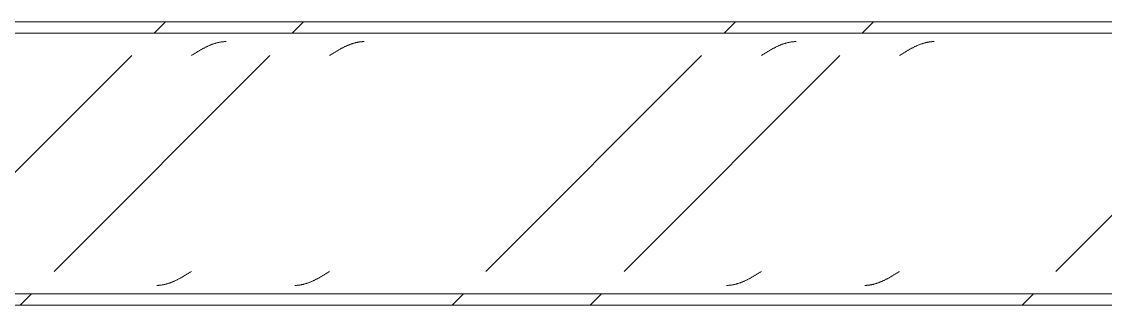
# Model space of a CAD drawing. Header units: centimetres. Extents: x -6111 to 13767, y -285 to 1600.
# Drawn here: x -5040.8 to -4945.2, y 529 to 554 of the extents above; entities that cross this region are included whole.
import ezdxf

# ---------------------------------------------------------------- set-up
doc = ezdxf.new("R2010")
doc.units = ezdxf.units.CM
doc.layers.add('S-BEAM', color=7, linetype='Continuous', lineweight=9)
pattern_1 = [(45, (0, 0), (-25.14472, 25.14472), []), (45, (0, 38.1), (-25.14472, 25.14472), [])]

# ---------------------------------------------------------------- blocks, each defined once
blk = doc.blocks.new('FP_5-Elevación Eje 1')
at = {"layer": 'S-BEAM', "color": 9, "true_color": 0xc0c0c0}
for p, q in [((-5024.724, 551.677), (-5024.676, 551.703)), ((-5024.676, 551.703), (-5024.627, 551.727)), ((-5024.627, 551.727), (-5024.579, 551.752)), ((-5024.579, 551.752), (-5024.53, 551.776)), ((-5024.53, 551.776), (-5024.481, 551.799)), ((-5024.481, 551.799), (-5024.433, 551.822)), ((-5024.433, 551.822), (-5024.384, 551.845)), ((-5024.384, 551.845), (-5024.336, 551.867)), ((-5024.336, 551.867), (-5024.287, 551.889)), ((-5024.287, 551.889), (-5024.238, 551.91)), ((-5024.238, 551.91), (-5024.19, 551.93)), ((-5024.19, 551.93), (-5024.141, 551.95)), ((-5024.141, 551.95), (-5024.093, 551.97)), ((-5024.093, 551.97), (-5024.044, 551.989)), ((-5024.044, 551.989), (-5023.995, 552.007)), ((-5023.995, 552.007), (-5023.947, 552.024)), ((-5023.947, 552.024), (-5023.898, 552.042)), ((-5023.898, 552.042), (-5023.85, 552.058)), ((-5023.85, 552.058), (-5023.801, 552.074)), ((-5023.801, 552.074), (-5023.753, 552.089)), ((-5023.753, 552.089), (-5023.704, 552.104)), ((-5023.704, 552.104), (-5023.655, 552.117)), ((-5023.655, 552.117), (-5023.607, 552.131)), ((-5023.607, 552.131), (-5023.558, 552.143)), ((-5023.558, 552.143), (-5023.51, 552.155)), ((-5023.51, 552.155), (-5023.461, 552.166)), ((-5023.461, 552.166), (-5023.412, 552.177)), ((-5023.412, 552.177), (-5023.364, 552.187)), ((-5023.364, 552.187), (-5023.315, 552.196)), ((-5023.315, 552.196), (-5023.267, 552.204)), ((-5023.267, 552.204), (-5023.218, 552.212)), ((-5023.218, 552.212), (-5023.169, 552.219)), ((-5023.169, 552.219), (-5023.121, 552.225)), ((-5023.121, 552.225), (-5023.072, 552.23)), ((-5023.072, 552.23), (-5023.024, 552.235)), ((-5023.024, 552.235), (-5022.975, 552.239)), ((-5022.975, 552.239), (-5022.926, 552.243)), ((-5022.926, 552.243), (-5022.878, 552.245)), ((-5022.878, 552.245), (-5022.829, 552.247)), ((-5022.829, 552.247), (-5022.781, 552.248)), ((-5012.535, 551.677), (-5012.486, 551.703)), ((-5012.486, 551.703), (-5012.438, 551.727)), ((-5012.438, 551.727), (-5012.389, 551.752)), ((-5012.389, 551.752), (-5012.341, 551.776)), ((-5012.341, 551.776), (-5012.292, 551.799)), ((-5012.292, 551.799), (-5012.243, 551.822)), ((-5012.243, 551.822), (-5012.195, 551.845)), ((-5012.195, 551.845), (-5012.146, 551.867)), ((-5012.146, 551.867), (-5012.098, 551.889)), ((-5012.098, 551.889), (-5012.049, 551.91)), ((-5012.049, 551.91), (-5012, 551.93)), ((-5012, 551.93), (-5011.952, 551.95)), ((-5011.952, 551.95), (-5011.903, 551.97)), ((-5011.903, 551.97), (-5011.855, 551.989)), ((-5011.855, 551.989), (-5011.806, 552.007)), ((-5011.806, 552.007), (-5011.757, 552.024)), ((-5011.757, 552.024), (-5011.709, 552.042)), ((-5011.709, 552.042), (-5011.66, 552.058)), ((-5011.66, 552.058), (-5011.612, 552.074)), ((-5011.612, 552.074), (-5011.563, 552.089)), ((-5011.563, 552.089), (-5011.514, 552.104)), ((-5011.514, 552.104), (-5011.466, 552.117)), ((-5011.466, 552.117), (-5011.417, 552.131)), ((-5011.417, 552.131), (-5011.369, 552.143)), ((-5011.369, 552.143), (-5011.32, 552.155)), ((-5011.32, 552.155), (-5011.271, 552.166)), ((-5011.271, 552.166), (-5011.223, 552.177)), ((-5011.223, 552.177), (-5011.174, 552.187)), ((-5011.174, 552.187), (-5011.126, 552.196)), ((-5011.126, 552.196), (-5011.077, 552.204)), ((-5011.077, 552.204), (-5011.029, 552.212)), ((-5011.029, 552.212), (-5010.98, 552.219)), ((-5010.98, 552.219), (-5010.931, 552.225)), ((-5010.931, 552.225), (-5010.883, 552.23)), ((-5010.883, 552.23), (-5010.834, 552.235)), ((-5010.834, 552.235), (-5010.786, 552.239)), ((-5010.786, 552.239), (-5010.737, 552.243)), ((-5010.737, 552.243), (-5010.688, 552.245)), ((-5010.688, 552.245), (-5010.64, 552.247)), ((-5010.64, 552.247), (-5010.591, 552.248)), ((-4974.435, 551.677), (-4974.386, 551.703)), ((-4974.386, 551.703), (-4974.338, 551.727)), ((-4974.338, 551.727), (-4974.289, 551.752)), ((-4974.289, 551.752), (-4974.241, 551.776)), ((-4974.241, 551.776), (-4974.192, 551.799)), ((-4974.192, 551.799), (-4974.143, 551.822)), ((-4974.143, 551.822), (-4974.095, 551.845)), ((-4974.095, 551.845), (-4974.046, 551.867)), ((-4974.046, 551.867), (-4973.998, 551.889)), ((-4973.998, 551.889), (-4973.949, 551.91)), ((-4973.949, 551.91), (-4973.9, 551.93)), ((-4973.9, 551.93), (-4973.852, 551.95)), ((-4973.852, 551.95), (-4973.803, 551.97)), ((-4973.803, 551.97), (-4973.755, 551.989)), ((-4973.755, 551.989), (-4973.706, 552.007)), ((-4973.706, 552.007), (-4973.657, 552.024)), ((-4973.657, 552.024), (-4973.609, 552.042)), ((-4973.609, 552.042), (-4973.56, 552.058)), ((-4973.56, 552.058), (-4973.512, 552.074)), ((-4973.512, 552.074), (-4973.463, 552.089)), ((-4973.463, 552.089), (-4973.414, 552.104)), ((-4973.414, 552.104), (-4973.366, 552.117)), ((-4973.366, 552.117), (-4973.317, 552.131)), ((-4973.317, 552.131), (-4973.269, 552.143)), ((-4973.269, 552.143), (-4973.22, 552.155)), ((-4973.22, 552.155), (-4973.171, 552.166)), ((-4973.171, 552.166), (-4973.123, 552.177)), ((-4973.123, 552.177), (-4973.074, 552.187)), ((-4973.074, 552.187), (-4973.026, 552.196)), ((-4973.026, 552.196), (-4972.977, 552.204)), ((-4972.977, 552.204), (-4972.929, 552.212)), ((-4972.929, 552.212), (-4972.88, 552.219)), ((-4972.88, 552.219), (-4972.831, 552.225)), ((-4972.831, 552.225), (-4972.783, 552.23)), ((-4972.783, 552.23), (-4972.734, 552.235)), ((-4972.734, 552.235), (-4972.686, 552.239)), ((-4972.686, 552.239), (-4972.637, 552.243)), ((-4972.637, 552.243), (-4972.588, 552.245)), ((-4972.588, 552.245), (-4972.54, 552.247)), ((-4972.54, 552.247), (-4972.491, 552.248)), ((-4962.246, 551.677), (-4962.197, 551.703)), ((-4962.197, 551.703), (-4962.148, 551.727)), ((-4962.148, 551.727), (-4962.1, 551.752)), ((-4962.1, 551.752), (-4962.051, 551.776)), ((-4962.051, 551.776), (-4962.003, 551.799)), ((-4962.003, 551.799), (-4961.954, 551.822)), ((-4961.954, 551.822), (-4961.905, 551.845)), ((-4961.905, 551.845), (-4961.857, 551.867)), ((-4961.857, 551.867), (-4961.808, 551.889)), ((-4961.808, 551.889), (-4961.76, 551.91)), ((-4961.76, 551.91), (-4961.711, 551.93)), ((-4961.711, 551.93), (-4961.662, 551.95)), ((-4961.662, 551.95), (-4961.614, 551.97)), ((-4961.614, 551.97), (-4961.565, 551.989)), ((-4961.565, 551.989), (-4961.517, 552.007)), ((-4961.517, 552.007), (-4961.468, 552.024)), ((-4961.468, 552.024), (-4961.419, 552.042)), ((-4961.419, 552.042), (-4961.371, 552.058)), ((-4961.371, 552.058), (-4961.322, 552.074)), ((-4961.322, 552.074), (-4961.274, 552.089)), ((-4961.274, 552.089), (-4961.225, 552.104)), ((-4961.225, 552.104), (-4961.176, 552.117)), ((-4961.176, 552.117), (-4961.128, 552.131)), ((-4961.128, 552.131), (-4961.079, 552.143)), ((-4961.079, 552.143), (-4961.031, 552.155)), ((-4961.031, 552.155), (-4960.982, 552.166)), ((-4960.982, 552.166), (-4960.933, 552.177)), ((-4960.933, 552.177), (-4960.885, 552.187)), ((-4960.885, 552.187), (-4960.836, 552.196)), ((-4960.836, 552.196), (-4960.788, 552.204)), ((-4960.788, 552.204), (-4960.739, 552.212)), ((-4960.739, 552.212), (-4960.69, 552.219)), ((-4960.69, 552.219), (-4960.642, 552.225)), ((-4960.642, 552.225), (-4960.593, 552.23)), ((-4960.593, 552.23), (-4960.545, 552.235)), ((-4960.545, 552.235), (-4960.496, 552.239)), ((-4960.496, 552.239), (-4960.448, 552.243)), ((-4960.448, 552.243), (-4960.399, 552.245)), ((-4960.399, 552.245), (-4960.35, 552.247)), ((-4960.35, 552.247), (-4960.302, 552.248)), ((-5025.842, 551.02), (-5025.794, 551.05)), ((-5025.794, 551.05), (-5025.745, 551.08)), ((-5025.745, 551.08), (-5025.696, 551.11)), ((-5025.696, 551.11), (-5025.648, 551.14)), ((-5025.648, 551.14), (-5025.599, 551.17)), ((-5025.599, 551.17), (-5025.551, 551.2)), ((-5025.551, 551.2), (-5025.502, 551.23)), ((-5025.502, 551.23), (-5025.453, 551.26)), ((-5025.453, 551.26), (-5025.405, 551.289)), ((-5025.405, 551.289), (-5025.356, 551.319)), ((-5025.356, 551.319), (-5025.308, 551.348)), ((-5025.308, 551.348), (-5025.259, 551.377)), ((-5025.259, 551.377), (-5025.21, 551.405)), ((-5025.21, 551.405), (-5025.162, 551.434)), ((-5025.162, 551.434), (-5025.113, 551.462)), ((-5025.113, 551.462), (-5025.065, 551.49)), ((-5025.065, 551.49), (-5025.016, 551.518)), ((-5025.016, 551.518), (-5024.967, 551.545)), ((-5024.967, 551.545), (-5024.919, 551.572)), ((-5024.919, 551.572), (-5024.87, 551.599)), ((-5024.87, 551.599), (-5024.822, 551.626)), ((-5024.822, 551.626), (-5024.773, 551.652)), ((-5024.773, 551.652), (-5024.724, 551.677)), ((-5013.653, 551.02), (-5013.604, 551.05)), ((-5013.604, 551.05), (-5013.556, 551.08)), ((-5013.556, 551.08), (-5013.507, 551.11)), ((-5013.507, 551.11), (-5013.458, 551.14)), ((-5013.458, 551.14), (-5013.41, 551.17)), ((-5013.41, 551.17), (-5013.361, 551.2)), ((-5013.361, 551.2), (-5013.313, 551.23)), ((-5013.313, 551.23), (-5013.264, 551.26)), ((-5013.264, 551.26), (-5013.215, 551.289)), ((-5013.215, 551.289), (-5013.167, 551.319)), ((-5013.167, 551.319), (-5013.118, 551.348)), ((-5013.118, 551.348), (-5013.07, 551.377)), ((-5013.07, 551.377), (-5013.021, 551.405)), ((-5013.021, 551.405), (-5012.972, 551.434)), ((-5012.972, 551.434), (-5012.924, 551.462)), ((-5012.924, 551.462), (-5012.875, 551.49)), ((-5012.875, 551.49), (-5012.827, 551.518)), ((-5012.827, 551.518), (-5012.778, 551.545)), ((-5012.778, 551.545), (-5012.729, 551.572)), ((-5012.729, 551.572), (-5012.681, 551.599)), ((-5012.681, 551.599), (-5012.632, 551.626)), ((-5012.632, 551.626), (-5012.584, 551.652)), ((-5012.584, 551.652), (-5012.535, 551.677)), ((-4975.553, 551.02), (-4975.504, 551.05)), ((-4975.504, 551.05), (-4975.456, 551.08)), ((-4975.456, 551.08), (-4975.407, 551.11)), ((-4975.407, 551.11), (-4975.358, 551.14)), ((-4975.358, 551.14), (-4975.31, 551.17)), ((-4975.31, 551.17), (-4975.261, 551.2)), ((-4975.261, 551.2), (-4975.213, 551.23)), ((-4975.213, 551.23), (-4975.164, 551.26)), ((-4975.164, 551.26), (-4975.115, 551.289)), ((-4975.115, 551.289), (-4975.067, 551.319)), ((-4975.067, 551.319), (-4975.018, 551.348)), ((-4975.018, 551.348), (-4974.97, 551.377)), ((-4974.97, 551.377), (-4974.921, 551.405)), ((-4974.921, 551.405), (-4974.872, 551.434)), ((-4974.872, 551.434), (-4974.824, 551.462)), ((-4974.824, 551.462), (-4974.775, 551.49)), ((-4974.775, 551.49), (-4974.727, 551.518)), ((-4974.727, 551.518), (-4974.678, 551.545)), ((-4974.678, 551.545), (-4974.629, 551.572)), ((-4974.629, 551.572), (-4974.581, 551.599)), ((-4974.581, 551.599), (-4974.532, 551.626)), ((-4974.532, 551.626), (-4974.484, 551.652)), ((-4974.484, 551.652), (-4974.435, 551.677)), ((-4963.363, 551.02), (-4963.315, 551.05)), ((-4963.315, 551.05), (-4963.266, 551.08)), ((-4963.266, 551.08), (-4963.218, 551.11)), ((-4963.218, 551.11), (-4963.169, 551.14)), ((-4963.169, 551.14), (-4963.12, 551.17)), ((-4963.12, 551.17), (-4963.072, 551.2)), ((-4963.072, 551.2), (-4963.023, 551.23)), ((-4963.023, 551.23), (-4962.975, 551.26)), ((-4962.975, 551.26), (-4962.926, 551.289)), ((-4962.926, 551.289), (-4962.877, 551.319)), ((-4962.877, 551.319), (-4962.829, 551.348)), ((-4962.829, 551.348), (-4962.78, 551.377)), ((-4962.78, 551.377), (-4962.732, 551.405)), ((-4962.732, 551.405), (-4962.683, 551.434)), ((-4962.683, 551.434), (-4962.634, 551.462)), ((-4962.634, 551.462), (-4962.586, 551.49)), ((-4962.586, 551.49), (-4962.537, 551.518)), ((-4962.537, 551.518), (-4962.489, 551.545)), ((-4962.489, 551.545), (-4962.44, 551.572)), ((-4962.44, 551.572), (-4962.391, 551.599)), ((-4962.391, 551.599), (-4962.343, 551.626)), ((-4962.343, 551.626), (-4962.294, 551.652)), ((-4962.294, 551.652), (-4962.246, 551.677))]:
    blk.add_line(p, q, dxfattribs=at)
blk = doc.blocks.new('FP_6-Elevación Eje 1')
at = {"layer": 'S-BEAM', "color": 9, "true_color": 0xc0c0c0}
for p, q in [((-5026.474, 531.595), (-5026.426, 531.623)), ((-5026.426, 531.623), (-5026.377, 531.652)), ((-5026.377, 531.652), (-5026.328, 531.681)), ((-5026.328, 531.681), (-5026.28, 531.711)), ((-5026.28, 531.711), (-5026.231, 531.74)), ((-5026.231, 531.74), (-5026.183, 531.77)), ((-5026.183, 531.77), (-5026.134, 531.8)), ((-5026.134, 531.8), (-5026.085, 531.83)), ((-5026.085, 531.83), (-5026.037, 531.86)), ((-5026.037, 531.86), (-5025.988, 531.89)), ((-5025.988, 531.89), (-5025.94, 531.92)), ((-5025.94, 531.92), (-5025.891, 531.95)), ((-5025.891, 531.95), (-5025.842, 531.98)), ((-5014.285, 531.595), (-5014.236, 531.623)), ((-5014.236, 531.623), (-5014.188, 531.652)), ((-5014.188, 531.652), (-5014.139, 531.681)), ((-5014.139, 531.681), (-5014.09, 531.711)), ((-5014.09, 531.711), (-5014.042, 531.74)), ((-5014.042, 531.74), (-5013.993, 531.77)), ((-5013.993, 531.77), (-5013.945, 531.8)), ((-5013.945, 531.8), (-5013.896, 531.83)), ((-5013.896, 531.83), (-5013.847, 531.86)), ((-5013.847, 531.86), (-5013.799, 531.89)), ((-5013.799, 531.89), (-5013.75, 531.92)), ((-5013.75, 531.92), (-5013.702, 531.95)), ((-5013.702, 531.95), (-5013.653, 531.98)), ((-4976.185, 531.595), (-4976.136, 531.623)), ((-4976.136, 531.623), (-4976.088, 531.652)), ((-4976.088, 531.652), (-4976.039, 531.681)), ((-4976.039, 531.681), (-4975.99, 531.711)), ((-4975.99, 531.711), (-4975.942, 531.74)), ((-4975.942, 531.74), (-4975.893, 531.77)), ((-4975.893, 531.77), (-4975.845, 531.8)), ((-4975.845, 531.8), (-4975.796, 531.83)), ((-4975.796, 531.83), (-4975.747, 531.86)), ((-4975.747, 531.86), (-4975.699, 531.89)), ((-4975.699, 531.89), (-4975.65, 531.92)), ((-4975.65, 531.92), (-4975.602, 531.95)), ((-4975.602, 531.95), (-4975.553, 531.98)), ((-4963.995, 531.595), (-4963.947, 531.623)), ((-4963.947, 531.623), (-4963.898, 531.652)), ((-4963.898, 531.652), (-4963.85, 531.681)), ((-4963.85, 531.681), (-4963.801, 531.711)), ((-4963.801, 531.711), (-4963.752, 531.74)), ((-4963.752, 531.74), (-4963.704, 531.77)), ((-4963.704, 531.77), (-4963.655, 531.8)), ((-4963.655, 531.8), (-4963.607, 531.83)), ((-4963.607, 531.83), (-4963.558, 531.86)), ((-4963.558, 531.86), (-4963.509, 531.89)), ((-4963.509, 531.89), (-4963.461, 531.92)), ((-4963.461, 531.92), (-4963.412, 531.95)), ((-4963.412, 531.95), (-4963.364, 531.98)), ((-5028.904, 530.752), (-5028.855, 530.753)), ((-5028.855, 530.753), (-5028.807, 530.755)), ((-5028.807, 530.755), (-5028.758, 530.757)), ((-5028.758, 530.757), (-5028.71, 530.761)), ((-5028.71, 530.761), (-5028.661, 530.765)), ((-5028.661, 530.765), (-5028.612, 530.77)), ((-5028.612, 530.77), (-5028.564, 530.775)), ((-5028.564, 530.775), (-5028.515, 530.781)), ((-5028.515, 530.781), (-5028.467, 530.788)), ((-5028.467, 530.788), (-5028.418, 530.796)), ((-5028.418, 530.796), (-5028.37, 530.804)), ((-5028.37, 530.804), (-5028.321, 530.813)), ((-5028.321, 530.813), (-5028.272, 530.823)), ((-5028.272, 530.823), (-5028.224, 530.834)), ((-5028.224, 530.834), (-5028.175, 530.845)), ((-5028.175, 530.845), (-5028.127, 530.857)), ((-5028.127, 530.857), (-5028.078, 530.869)), ((-5028.078, 530.869), (-5028.029, 530.883)), ((-5028.029, 530.883), (-5027.981, 530.896)), ((-5027.981, 530.896), (-5027.932, 530.911)), ((-5027.932, 530.911), (-5027.884, 530.926)), ((-5027.884, 530.926), (-5027.835, 530.942)), ((-5027.835, 530.942), (-5027.786, 530.958)), ((-5027.786, 530.958), (-5027.738, 530.976)), ((-5027.738, 530.976), (-5027.689, 530.993)), ((-5027.689, 530.993), (-5027.641, 531.011)), ((-5027.641, 531.011), (-5027.592, 531.03)), ((-5027.592, 531.03), (-5027.543, 531.05)), ((-5027.543, 531.05), (-5027.495, 531.07)), ((-5027.495, 531.07), (-5027.446, 531.09)), ((-5027.446, 531.09), (-5027.398, 531.111)), ((-5027.398, 531.111), (-5027.349, 531.133)), ((-5027.349, 531.133), (-5027.3, 531.155)), ((-5027.3, 531.155), (-5027.252, 531.178)), ((-5027.252, 531.178), (-5027.203, 531.201)), ((-5027.203, 531.201), (-5027.155, 531.224)), ((-5027.155, 531.224), (-5027.106, 531.248)), ((-5027.106, 531.248), (-5027.057, 531.273)), ((-5027.057, 531.273), (-5027.009, 531.297)), ((-5027.009, 531.297), (-5026.96, 531.323)), ((-5026.96, 531.323), (-5026.912, 531.348)), ((-5026.912, 531.348), (-5026.863, 531.374)), ((-5026.863, 531.374), (-5026.814, 531.401)), ((-5026.814, 531.401), (-5026.766, 531.428)), ((-5026.766, 531.428), (-5026.717, 531.455)), ((-5026.717, 531.455), (-5026.669, 531.482)), ((-5026.669, 531.482), (-5026.62, 531.51)), ((-5026.62, 531.51), (-5026.571, 531.538)), ((-5026.571, 531.538), (-5026.523, 531.566)), ((-5026.523, 531.566), (-5026.474, 531.595)), ((-5016.715, 530.752), (-5016.666, 530.753)), ((-5016.666, 530.753), (-5016.617, 530.755)), ((-5016.617, 530.755), (-5016.569, 530.757)), ((-5016.569, 530.757), (-5016.52, 530.761)), ((-5016.52, 530.761), (-5016.472, 530.765)), ((-5016.472, 530.765), (-5016.423, 530.77)), ((-5016.423, 530.77), (-5016.374, 530.775)), ((-5016.374, 530.775), (-5016.326, 530.781)), ((-5016.326, 530.781), (-5016.277, 530.788)), ((-5016.277, 530.788), (-5016.229, 530.796)), ((-5016.229, 530.796), (-5016.18, 530.804)), ((-5016.18, 530.804), (-5016.131, 530.813)), ((-5016.131, 530.813), (-5016.083, 530.823)), ((-5016.083, 530.823), (-5016.034, 530.834)), ((-5016.034, 530.834), (-5015.986, 530.845)), ((-5015.986, 530.845), (-5015.937, 530.857)), ((-5015.937, 530.857), (-5015.888, 530.869)), ((-5015.888, 530.869), (-5015.84, 530.883)), ((-5015.84, 530.883), (-5015.791, 530.896)), ((-5015.791, 530.896), (-5015.743, 530.911)), ((-5015.743, 530.911), (-5015.694, 530.926)), ((-5015.694, 530.926), (-5015.646, 530.942)), ((-5015.646, 530.942), (-5015.597, 530.958)), ((-5015.597, 530.958), (-5015.548, 530.976)), ((-5015.548, 530.976), (-5015.5, 530.993)), ((-5015.5, 530.993), (-5015.451, 531.011)), ((-5015.451, 531.011), (-5015.403, 531.03)), ((-5015.403, 531.03), (-5015.354, 531.05)), ((-5015.354, 531.05), (-5015.305, 531.07)), ((-5015.305, 531.07), (-5015.257, 531.09)), ((-5015.257, 531.09), (-5015.208, 531.111)), ((-5015.208, 531.111), (-5015.16, 531.133)), ((-5015.16, 531.133), (-5015.111, 531.155)), ((-5015.111, 531.155), (-5015.062, 531.178)), ((-5015.062, 531.178), (-5015.014, 531.201)), ((-5015.014, 531.201), (-5014.965, 531.224)), ((-5014.965, 531.224), (-5014.917, 531.248)), ((-5014.917, 531.248), (-5014.868, 531.273)), ((-5014.868, 531.273), (-5014.819, 531.297)), ((-5014.819, 531.297), (-5014.771, 531.323)), ((-5014.771, 531.323), (-5014.722, 531.348)), ((-5014.722, 531.348), (-5014.674, 531.374)), ((-5014.674, 531.374), (-5014.625, 531.401)), ((-5014.625, 531.401), (-5014.576, 531.428)), ((-5014.576, 531.428), (-5014.528, 531.455)), ((-5014.528, 531.455), (-5014.479, 531.482)), ((-5014.479, 531.482), (-5014.431, 531.51)), ((-5014.431, 531.51), (-5014.382, 531.538)), ((-5014.382, 531.538), (-5014.333, 531.566)), ((-5014.333, 531.566), (-5014.285, 531.595)), ((-4978.615, 530.752), (-4978.566, 530.753)), ((-4978.566, 530.753), (-4978.517, 530.755)), ((-4978.517, 530.755), (-4978.469, 530.757)), ((-4978.469, 530.757), (-4978.42, 530.761)), ((-4978.42, 530.761), (-4978.372, 530.765)), ((-4978.372, 530.765), (-4978.323, 530.77)), ((-4978.323, 530.77), (-4978.274, 530.775)), ((-4978.274, 530.775), (-4978.226, 530.781)), ((-4978.226, 530.781), (-4978.177, 530.788)), ((-4978.177, 530.788), (-4978.129, 530.796)), ((-4978.129, 530.796), (-4978.08, 530.804)), ((-4978.08, 530.804), (-4978.031, 530.813)), ((-4978.031, 530.813), (-4977.983, 530.823)), ((-4977.983, 530.823), (-4977.934, 530.834)), ((-4977.934, 530.834), (-4977.886, 530.845)), ((-4977.886, 530.845), (-4977.837, 530.857)), ((-4977.837, 530.857), (-4977.788, 530.869)), ((-4977.788, 530.869), (-4977.74, 530.883)), ((-4977.74, 530.883), (-4977.691, 530.896)), ((-4977.691, 530.896), (-4977.643, 530.911)), ((-4977.643, 530.911), (-4977.594, 530.926)), ((-4977.594, 530.926), (-4977.546, 530.942)), ((-4977.546, 530.942), (-4977.497, 530.958)), ((-4977.497, 530.958), (-4977.448, 530.976)), ((-4977.448, 530.976), (-4977.4, 530.993)), ((-4977.4, 530.993), (-4977.351, 531.011)), ((-4977.351, 531.011), (-4977.303, 531.03)), ((-4977.303, 531.03), (-4977.254, 531.05)), ((-4977.254, 531.05), (-4977.205, 531.07)), ((-4977.205, 531.07), (-4977.157, 531.09)), ((-4977.157, 531.09), (-4977.108, 531.111)), ((-4977.108, 531.111), (-4977.06, 531.133)), ((-4977.06, 531.133), (-4977.011, 531.155)), ((-4977.011, 531.155), (-4976.962, 531.178)), ((-4976.962, 531.178), (-4976.914, 531.201)), ((-4976.914, 531.201), (-4976.865, 531.224)), ((-4976.865, 531.224), (-4976.817, 531.248)), ((-4976.817, 531.248), (-4976.768, 531.273)), ((-4976.768, 531.273), (-4976.719, 531.297)), ((-4976.719, 531.297), (-4976.671, 531.323)), ((-4976.671, 531.323), (-4976.622, 531.348)), ((-4976.622, 531.348), (-4976.574, 531.374)), ((-4976.574, 531.374), (-4976.525, 531.401)), ((-4976.525, 531.401), (-4976.476, 531.428)), ((-4976.476, 531.428), (-4976.428, 531.455)), ((-4976.428, 531.455), (-4976.379, 531.482)), ((-4976.379, 531.482), (-4976.331, 531.51)), ((-4976.331, 531.51), (-4976.282, 531.538)), ((-4976.282, 531.538), (-4976.233, 531.566)), ((-4976.233, 531.566), (-4976.185, 531.595)), ((-4966.425, 530.752), (-4966.377, 530.753)), ((-4966.377, 530.753), (-4966.328, 530.755)), ((-4966.328, 530.755), (-4966.279, 530.757)), ((-4966.279, 530.757), (-4966.231, 530.761)), ((-4966.231, 530.761), (-4966.182, 530.765)), ((-4966.182, 530.765), (-4966.134, 530.77)), ((-4966.134, 530.77), (-4966.085, 530.775)), ((-4966.085, 530.775), (-4966.036, 530.781)), ((-4966.036, 530.781), (-4965.988, 530.788)), ((-4965.988, 530.788), (-4965.939, 530.796)), ((-4965.939, 530.796), (-4965.891, 530.804)), ((-4965.891, 530.804), (-4965.842, 530.813)), ((-4965.842, 530.813), (-4965.793, 530.823)), ((-4965.793, 530.823), (-4965.745, 530.834)), ((-4965.745, 530.834), (-4965.696, 530.845)), ((-4965.696, 530.845), (-4965.648, 530.857)), ((-4965.648, 530.857), (-4965.599, 530.869)), ((-4965.599, 530.869), (-4965.55, 530.883)), ((-4965.55, 530.883), (-4965.502, 530.896)), ((-4965.502, 530.896), (-4965.453, 530.911)), ((-4965.453, 530.911), (-4965.405, 530.926)), ((-4965.405, 530.926), (-4965.356, 530.942)), ((-4965.356, 530.942), (-4965.307, 530.958)), ((-4965.307, 530.958), (-4965.259, 530.976)), ((-4965.259, 530.976), (-4965.21, 530.993)), ((-4965.21, 530.993), (-4965.162, 531.011)), ((-4965.162, 531.011), (-4965.113, 531.03)), ((-4965.113, 531.03), (-4965.064, 531.05)), ((-4965.064, 531.05), (-4965.016, 531.07)), ((-4965.016, 531.07), (-4964.967, 531.09)), ((-4964.967, 531.09), (-4964.919, 531.111)), ((-4964.919, 531.111), (-4964.87, 531.133)), ((-4964.87, 531.133), (-4964.822, 531.155)), ((-4964.822, 531.155), (-4964.773, 531.178)), ((-4964.773, 531.178), (-4964.724, 531.201)), ((-4964.724, 531.201), (-4964.676, 531.224)), ((-4964.676, 531.224), (-4964.627, 531.248)), ((-4964.627, 531.248), (-4964.579, 531.273)), ((-4964.579, 531.273), (-4964.53, 531.297)), ((-4964.53, 531.297), (-4964.481, 531.323)), ((-4964.481, 531.323), (-4964.433, 531.348)), ((-4964.433, 531.348), (-4964.384, 531.374)), ((-4964.384, 531.374), (-4964.336, 531.401)), ((-4964.336, 531.401), (-4964.287, 531.428)), ((-4964.287, 531.428), (-4964.238, 531.455)), ((-4964.238, 531.455), (-4964.19, 531.482)), ((-4964.19, 531.482), (-4964.141, 531.51)), ((-4964.141, 531.51), (-4964.093, 531.538)), ((-4964.093, 531.538), (-4964.044, 531.566)), ((-4964.044, 531.566), (-4963.995, 531.595))]:
    blk.add_line(p, q, dxfattribs=at)
blk = doc.blocks.new('M_W Shapes - 150 x 250-1747883-Elevación Eje 1')
at = {"layer": 'S-BEAM', "true_color": 0xc0c0c0}
h = blk.add_hatch(dxfattribs=at)
h.set_pattern_fill('FP_3', color=9, style=0, pattern_type=2)
h.set_pattern_definition(pattern_1)
h.paths.add_polyline_path([(-4778.078, 553), (-4778.078, 554), (-5426.338, 554), (-5426.338, 553), (-4893.084, 553)])
h = blk.add_hatch(dxfattribs=at)
h.set_pattern_fill('FP_3', color=9, style=0, pattern_type=2)
h.set_pattern_definition(pattern_1)
h.paths.add_polyline_path([(-4893.084, 531.98), (-4778.078, 531.98), (-4778.078, 551.02), (-5426.338, 551.02), (-5426.338, 531.98), (-5133.844, 531.98)])
h = blk.add_hatch(dxfattribs=at)
h.set_pattern_fill('FP_3', color=9, style=0, pattern_type=2)
h.set_pattern_definition(pattern_1)
h.paths.add_polyline_path([(-4778.078, 529), (-4778.078, 530), (-5426.338, 530), (-5426.338, 529), (-4893.084, 529)])
at = {"layer": 'S-BEAM'}
for p, q in [((-5426.338, 554), (-4778.078, 554)), ((-5426.338, 553), (-4778.078, 553)), ((-5426.338, 530), (-4778.078, 530)), ((-5426.338, 529), (-4778.078, 529))]:
    blk.add_line(p, q, dxfattribs=at)
for name in ['FP_5-Elevación Eje 1', 'FP_6-Elevación Eje 1']:
    blk.add_blockref(name, (0, 0), dxfattribs=at)

msp = doc.modelspace()

# ---------------------------------------------------------------- block references
at = {"layer": 'S-BEAM'}
msp.add_blockref('M_W Shapes - 150 x 250-1747883-Elevación Eje 1', (0, 0), dxfattribs=at)

doc.saveas('drawing.dxf')
